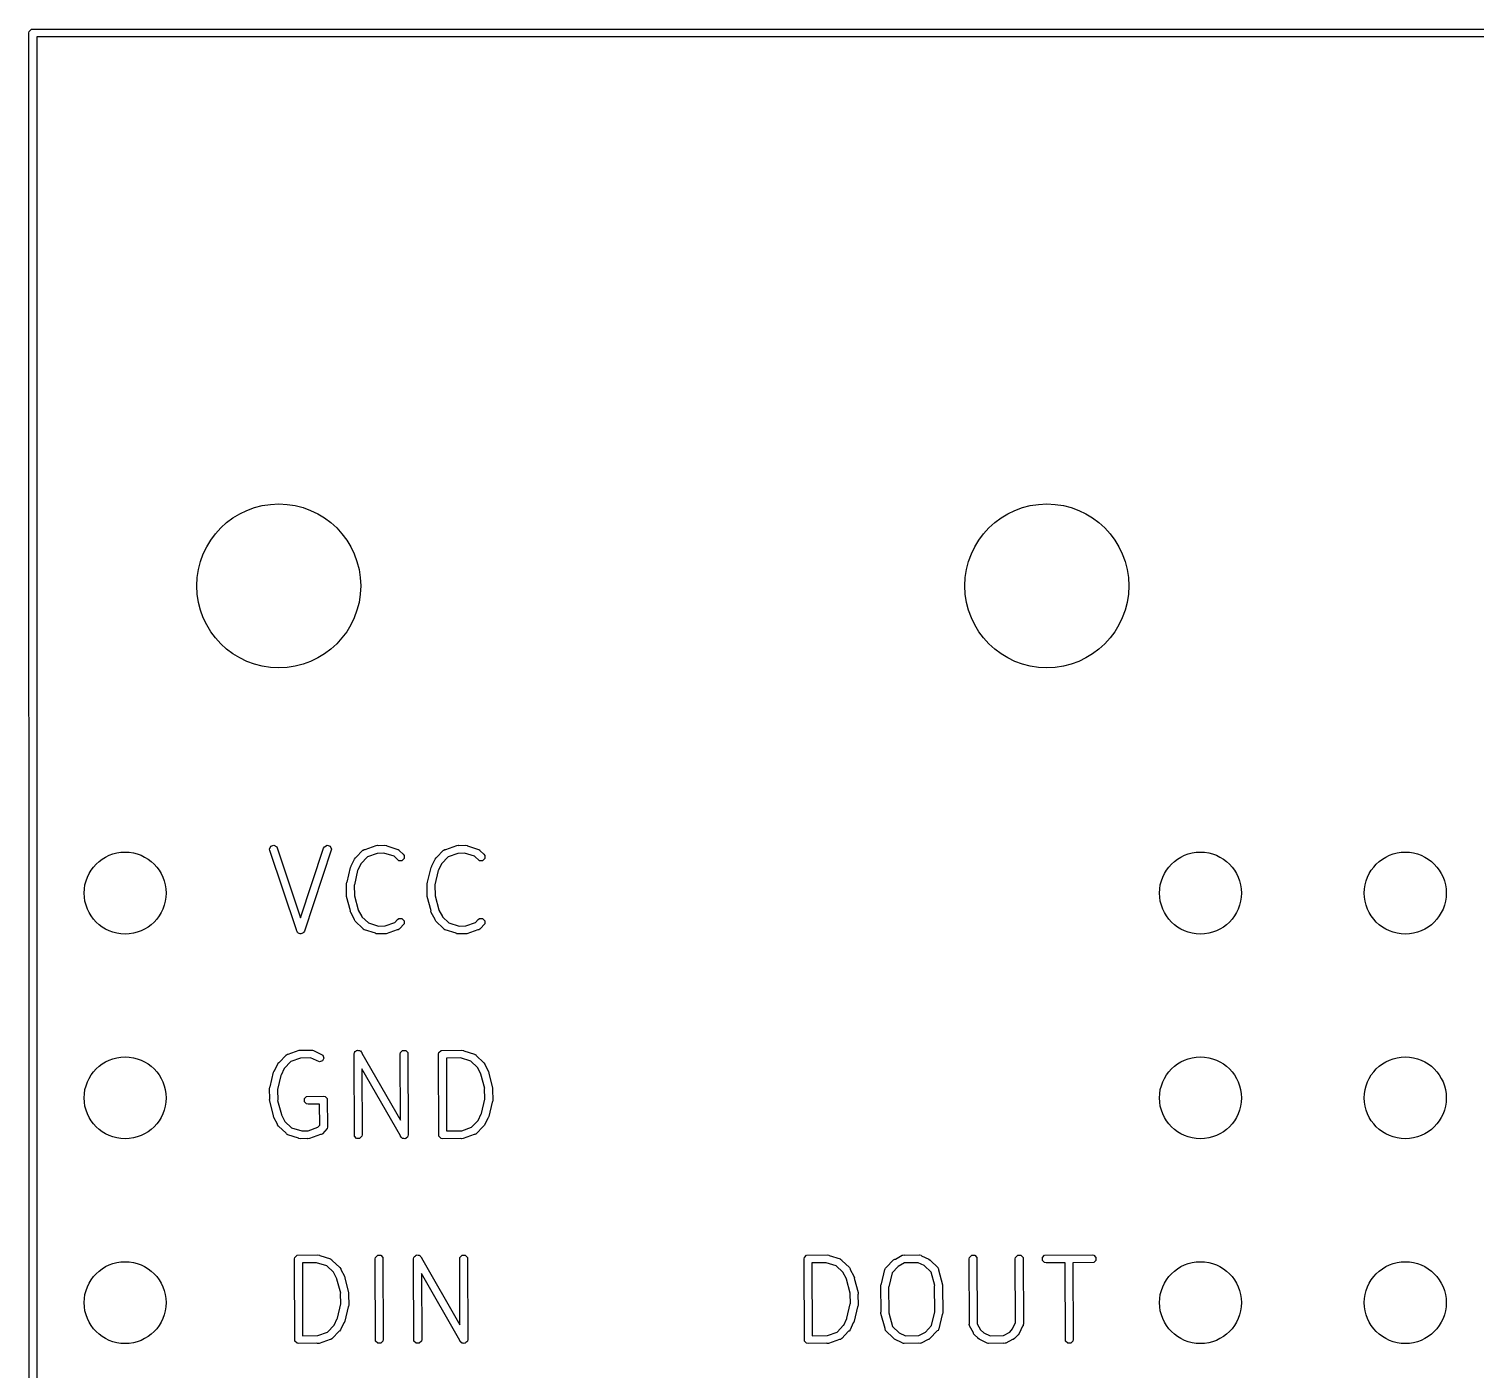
# Model space of a CAD drawing. Extents: x 48.4 to 111.7, y -108.5 to -45.7.
# Drawn here: x 64.21 to 82.15, y -93.53 to -76.91 of the extents above; entities that cross this region are included whole.
import ezdxf

# ---------------------------------------------------------------- set-up
doc = ezdxf.new("R2010")
doc.units = 0
doc.layers.add('BLACK', color=7, linetype='CONTINUOUS')

msp = doc.modelspace()

# ---------------------------------------------------------------- linework, layer by layer
at = {"layer": 'BLACK', "linetype": 'CONTINUOUS'}
for p, q in [((64.215806, -76.942866), (64.242866, -76.915806)), ((64.242866, -76.915806), (94.741703, -76.912122)), ((64.212, -76.962), (64.215806, -76.942866)), ((64.215806, -108.477134), (64.212, -76.962)), ((94.717611, -77.008321), (64.308202, -77.011994)), ((64.308202, -77.011994), (64.311994, -108.411797)), ((67.196793, -87.083875), (67.213907, -87.049646)), ((67.199233, -87.10323), (67.196793, -87.083875)), ((67.531236, -88.087591), (67.199233, -87.10323)), ((67.213907, -87.049646), (67.250211, -87.037545)), ((67.250211, -87.037545), (67.28444, -87.054659)), ((67.28444, -87.054659), (67.58143, -87.93521)), ((67.58143, -87.93521), (67.865899, -87.071608)), ((67.963207, -87.083875), (67.627434, -88.10323)), ((67.865899, -87.071608), (67.87556, -87.05466)), ((67.87556, -87.05466), (67.909789, -87.037545)), ((67.909789, -87.037545), (67.946093, -87.049647)), ((67.946093, -87.049647), (67.963207, -87.083875)), ((68.26783, -87.190402), (68.354169, -87.099683)), ((68.354169, -87.099683), (68.35625, -87.098292)), ((68.35625, -87.098292), (68.356764, -87.097265)), ((68.356764, -87.097265), (68.358972, -87.096473)), ((68.358972, -87.096473), (68.37039, -87.088844)), ((68.37039, -87.088844), (68.380258, -87.088844)), ((68.380258, -87.088844), (68.516569, -87.039985)), ((68.53151, -87.137245), (68.41057, -87.180595)), ((68.516569, -87.039985), (68.535925, -87.037545)), ((68.532381, -87.137419), (68.53151, -87.137245)), ((68.61168, -87.13478), (68.532381, -87.137419)), ((68.535925, -87.037545), (68.54141, -87.040287)), ((68.54141, -87.040287), (68.627619, -87.037419)), ((68.611808, -87.134853), (68.61168, -87.13478)), ((68.739263, -87.174185), (68.611808, -87.134853)), ((68.627619, -87.037419), (68.646753, -87.041225)), ((68.646753, -87.041225), (68.651552, -87.046024)), ((68.651552, -87.046024), (68.786287, -87.087604)), ((68.786287, -87.087604), (68.788462, -87.088844)), ((68.788462, -87.088844), (68.78961, -87.088844)), ((68.78961, -87.088844), (68.791502, -87.090577)), ((68.791502, -87.090577), (68.803235, -87.097265)), ((68.803235, -87.097265), (68.806974, -87.104744)), ((68.806974, -87.104744), (68.85345, -87.147301)), ((68.85345, -87.147301), (68.864289, -87.163522)), ((69.26783, -87.190402), (69.354169, -87.099683)), ((69.354169, -87.099683), (69.35625, -87.098292)), ((69.35625, -87.098292), (69.356764, -87.097265)), ((69.356764, -87.097265), (69.358972, -87.096473)), ((69.358972, -87.096473), (69.37039, -87.088844)), ((69.37039, -87.088844), (69.380258, -87.088844)), ((69.380258, -87.088844), (69.516569, -87.039985)), ((69.53151, -87.137245), (69.41057, -87.180595)), ((69.516569, -87.039985), (69.535925, -87.037545)), ((69.532381, -87.137419), (69.53151, -87.137245)), ((69.61168, -87.13478), (69.532381, -87.137419)), ((69.535925, -87.037545), (69.54141, -87.040287)), ((69.54141, -87.040287), (69.627619, -87.037419)), ((69.611808, -87.134853), (69.61168, -87.13478)), ((69.739263, -87.174185), (69.611808, -87.134853)), ((69.627619, -87.037419), (69.646753, -87.041225)), ((69.646753, -87.041225), (69.651552, -87.046024)), ((69.651552, -87.046024), (69.786287, -87.087604)), ((69.786287, -87.087604), (69.788462, -87.088844)), ((69.788462, -87.088844), (69.78961, -87.088844)), ((69.78961, -87.088844), (69.791502, -87.090577)), ((69.791502, -87.090577), (69.803235, -87.097265)), ((69.803235, -87.097265), (69.806974, -87.104744)), ((69.806974, -87.104744), (69.85345, -87.147301)), ((69.85345, -87.147301), (69.864289, -87.163522)), ((68.156583, -87.493126), (68.19816, -87.313387)), ((68.19816, -87.313387), (68.206493, -87.295748)), ((68.206493, -87.295748), (68.209859, -87.293727)), ((68.209859, -87.293727), (68.249564, -87.207916)), ((68.249564, -87.207916), (68.261526, -87.192504)), ((68.261526, -87.192504), (68.26783, -87.190402)), ((68.329352, -87.265823), (68.291388, -87.347875)), ((68.329641, -87.265631), (68.329352, -87.265823)), ((68.41057, -87.180595), (68.329641, -87.265631)), ((68.79896, -87.228851), (68.739263, -87.174185)), ((68.837229, -87.228851), (68.79896, -87.228851)), ((68.864289, -87.201791), (68.837229, -87.228851)), ((68.864289, -87.163522), (68.864289, -87.201791)), ((69.156583, -87.493126), (69.19816, -87.313387)), ((69.19816, -87.313387), (69.206493, -87.295748)), ((69.206493, -87.295748), (69.209859, -87.293727)), ((69.209859, -87.293727), (69.249564, -87.207916)), ((69.249564, -87.207916), (69.261526, -87.192504)), ((69.261526, -87.192504), (69.26783, -87.190402)), ((69.329352, -87.265823), (69.291388, -87.347875)), ((69.329641, -87.265631), (69.329352, -87.265823)), ((69.41057, -87.180595), (69.329641, -87.265631)), ((69.79896, -87.228851), (69.739263, -87.174185)), ((69.837229, -87.228851), (69.79896, -87.228851)), ((69.864289, -87.201791), (69.837229, -87.228851)), ((69.864289, -87.163522), (69.864289, -87.201791)), ((68.149048, -87.51599), (68.152854, -87.496856)), ((68.152854, -87.496856), (68.156583, -87.493126)), ((68.288338, -87.351804), (68.247555, -87.528117)), ((68.291388, -87.347875), (68.288338, -87.351804)), ((69.149048, -87.51599), (69.152854, -87.496856)), ((69.152854, -87.496856), (69.156583, -87.493126)), ((69.288338, -87.351804), (69.247555, -87.528117)), ((69.291388, -87.347875), (69.288338, -87.351804)), ((68.152132, -87.647256), (68.149048, -87.51599)), ((68.149593, -87.651488), (68.152132, -87.647256)), ((68.150541, -87.670974), (68.149593, -87.651488)), ((68.19826, -87.848466), (68.150541, -87.670974)), ((68.247555, -87.528117), (68.246051, -87.5313)), ((68.246051, -87.5313), (68.249048, -87.658847)), ((68.249048, -87.658847), (68.248272, -87.662745)), ((68.248272, -87.662745), (68.295174, -87.837196)), ((69.152132, -87.647256), (69.149048, -87.51599)), ((69.149593, -87.651488), (69.152132, -87.647256)), ((69.150541, -87.670974), (69.149593, -87.651488)), ((69.19826, -87.848466), (69.150541, -87.670974)), ((69.247555, -87.528117), (69.246051, -87.5313)), ((69.246051, -87.5313), (69.249048, -87.658847)), ((69.249048, -87.658847), (69.248272, -87.662745)), ((69.248272, -87.662745), (69.295174, -87.837196)), ((68.196793, -87.852868), (68.19826, -87.848466)), ((68.201946, -87.871684), (68.196793, -87.852868)), ((68.248092, -87.957384), (68.201946, -87.871684)), ((68.295174, -87.837196), (68.295366, -87.841152)), ((68.295366, -87.841152), (68.339007, -87.9222)), ((69.196793, -87.852868), (69.19826, -87.848466)), ((69.201946, -87.871684), (69.196793, -87.852868)), ((69.248092, -87.957384), (69.201946, -87.871684)), ((69.295174, -87.837196), (69.295366, -87.841152)), ((69.295366, -87.841152), (69.339007, -87.9222)), ((68.248092, -87.963695), (68.248092, -87.957384)), ((68.25893, -87.979916), (68.248092, -87.963695)), ((68.352426, -88.068898), (68.25893, -87.979916)), ((68.339007, -87.9222), (68.339198, -87.9229)), ((68.339198, -87.9229), (68.42097, -88.000724)), ((68.42097, -88.000724), (68.548192, -88.039985)), ((68.548192, -88.039985), (68.548319, -88.040057)), ((68.548319, -88.040057), (68.627619, -88.037419)), ((68.627619, -88.037419), (68.628488, -88.037591)), ((68.628488, -88.037591), (68.748012, -87.99475)), ((68.748012, -87.99475), (68.782739, -87.956825)), ((68.782739, -87.956825), (68.79896, -87.945986)), ((68.79896, -87.945986), (68.837229, -87.945986)), ((68.864289, -88.011314), (68.805832, -88.075155)), ((68.837229, -87.945986), (68.864289, -87.973045)), ((68.864289, -87.973045), (68.864289, -88.011314)), ((69.248092, -87.963695), (69.248092, -87.957384)), ((69.25893, -87.979916), (69.248092, -87.963695)), ((69.352426, -88.068898), (69.25893, -87.979916)), ((69.339007, -87.9222), (69.339198, -87.9229)), ((69.339198, -87.9229), (69.42097, -88.000724)), ((69.42097, -88.000724), (69.548192, -88.039985)), ((69.548192, -88.039985), (69.548319, -88.040057)), ((69.548319, -88.040057), (69.627619, -88.037419)), ((69.627619, -88.037419), (69.628488, -88.037591)), ((69.628488, -88.037591), (69.748012, -87.99475)), ((69.748012, -87.99475), (69.782739, -87.956825)), ((69.782739, -87.956825), (69.79896, -87.945986)), ((69.79896, -87.945986), (69.837229, -87.945986)), ((69.864289, -88.011314), (69.805832, -88.075155)), ((69.837229, -87.945986), (69.864289, -87.973045)), ((69.864289, -87.973045), (69.864289, -88.011314)), ((67.530126, -88.090963), (67.531236, -88.087591)), ((67.537032, -88.104775), (67.530126, -88.090963)), ((67.542227, -88.120178), (67.537032, -88.104775)), ((67.545568, -88.121848), (67.542227, -88.120178)), ((67.54724, -88.125192), (67.545568, -88.121848)), ((67.562282, -88.130205), (67.54724, -88.125192)), ((67.576456, -88.137293), (67.562282, -88.130205)), ((67.579999, -88.136111), (67.576456, -88.137293)), ((67.583544, -88.137293), (67.579999, -88.136111)), ((67.597723, -88.130203), (67.583544, -88.137293)), ((67.61276, -88.125191), (67.597723, -88.130203)), ((67.61443, -88.12185), (67.61276, -88.125191)), ((67.617773, -88.120179), (67.61443, -88.12185)), ((67.627434, -88.10323), (67.617773, -88.120179)), ((68.356764, -88.077573), (68.352426, -88.068898)), ((68.368676, -88.084363), (68.356764, -88.077573)), ((68.37039, -88.085994), (68.368676, -88.084363)), ((68.371538, -88.085994), (68.37039, -88.085994)), ((68.373713, -88.087234), (68.371538, -88.085994)), ((68.508447, -88.128813), (68.373713, -88.087234)), ((68.513247, -88.133613), (68.508447, -88.128813)), ((68.532381, -88.137419), (68.513247, -88.133613)), ((68.618589, -88.13455), (68.532381, -88.137419)), ((68.624075, -88.137293), (68.618589, -88.13455)), ((68.64343, -88.134853), (68.624075, -88.137293)), ((68.779741, -88.085994), (68.64343, -88.134853)), ((68.789611, -88.085994), (68.779741, -88.085994)), ((68.801031, -88.078362), (68.789611, -88.085994)), ((68.803235, -88.077573), (68.801031, -88.078362)), ((68.803747, -88.076547), (68.803235, -88.077573)), ((68.805832, -88.075155), (68.803747, -88.076547)), ((69.356764, -88.077573), (69.352426, -88.068898)), ((69.368676, -88.084363), (69.356764, -88.077573)), ((69.37039, -88.085994), (69.368676, -88.084363)), ((69.371538, -88.085994), (69.37039, -88.085994)), ((69.373713, -88.087234), (69.371538, -88.085994)), ((69.508447, -88.128813), (69.373713, -88.087234)), ((69.513247, -88.133613), (69.508447, -88.128813)), ((69.532381, -88.137419), (69.513247, -88.133613)), ((69.618589, -88.13455), (69.532381, -88.137419)), ((69.624075, -88.137293), (69.618589, -88.13455)), ((69.64343, -88.134853), (69.624075, -88.137293)), ((69.779741, -88.085994), (69.64343, -88.134853)), ((69.789611, -88.085994), (69.779741, -88.085994)), ((69.801031, -88.078362), (69.789611, -88.085994)), ((69.803235, -88.077573), (69.801031, -88.078362)), ((69.803747, -88.076547), (69.803235, -88.077573)), ((69.805832, -88.075155), (69.803747, -88.076547)), ((67.315449, -89.730402), (67.401788, -89.639683)), ((67.401788, -89.639683), (67.403869, -89.638292)), ((67.403869, -89.638292), (67.404383, -89.637265)), ((67.404383, -89.637265), (67.406591, -89.636473)), ((67.406591, -89.636473), (67.418009, -89.628844)), ((67.418009, -89.628844), (67.427877, -89.628844)), ((67.427877, -89.628844), (67.564188, -89.579985)), ((67.564188, -89.579985), (67.583544, -89.577545)), ((67.583544, -89.577545), (67.589555, -89.58055)), ((67.589555, -89.58055), (67.722857, -89.577419)), ((67.722857, -89.577419), (67.725313, -89.577907)), ((67.725313, -89.577907), (67.726402, -89.577545)), ((67.726402, -89.577545), (67.728597, -89.57856)), ((67.728597, -89.57856), (67.741991, -89.581225)), ((67.741991, -89.581225), (67.748566, -89.5878)), ((67.748566, -89.5878), (67.840455, -89.630316)), ((67.840455, -89.630316), (67.855867, -89.642278)), ((67.855867, -89.642278), (67.867969, -89.678582)), ((68.244286, -89.627419), (68.248092, -89.608285)), ((68.248092, -90.646553), (68.244286, -89.627419)), ((68.248092, -89.608285), (68.252946, -89.60343)), ((68.252946, -89.60343), (68.254754, -89.596804)), ((68.254754, -89.596804), (68.265998, -89.590378)), ((68.265998, -89.590378), (68.275152, -89.581225)), ((68.275152, -89.581225), (68.282018, -89.581225)), ((68.282018, -89.581225), (68.28798, -89.577818)), ((68.28798, -89.577818), (68.300473, -89.581225)), ((68.300473, -89.581225), (68.31342, -89.581225)), ((68.31342, -89.581225), (68.318274, -89.586079)), ((68.318274, -89.586079), (68.324901, -89.587887)), ((68.324901, -89.587887), (68.33144, -89.599245)), ((68.33144, -89.599245), (68.34048, -89.608285)), ((68.34048, -89.608285), (68.340505, -89.614989)), ((68.340505, -89.614989), (68.818769, -90.445674)), ((68.815714, -89.627419), (68.81952, -89.608285)), ((68.818769, -90.445674), (68.815714, -89.627419)), ((68.81952, -89.608285), (68.84658, -89.581225)), ((68.84658, -89.581225), (68.884848, -89.581225)), ((68.884848, -89.581225), (68.911908, -89.608285)), ((68.911908, -89.608285), (68.915714, -90.627419)), ((69.291905, -89.627419), (69.295711, -89.608285)), ((69.295711, -90.646553), (69.291905, -89.627419)), ((69.295711, -89.608285), (69.322771, -89.581225)), ((69.322771, -89.581225), (69.58, -89.577419)), ((69.58, -89.577419), (69.599134, -89.581225)), ((69.599134, -89.581225), (69.603933, -89.586024)), ((69.603933, -89.586024), (69.738668, -89.627604)), ((69.738668, -89.627604), (69.740843, -89.628844)), ((69.740843, -89.628844), (69.741991, -89.628844)), ((69.741991, -89.628844), (69.743705, -89.630475)), ((69.743705, -89.630475), (69.755616, -89.637265)), ((69.755616, -89.637265), (69.759952, -89.645938)), ((69.759952, -89.645938), (69.85345, -89.734921)), ((67.245779, -89.853387), (67.254112, -89.835748)), ((67.254112, -89.835748), (67.257478, -89.833727)), ((67.257478, -89.833727), (67.297183, -89.747916)), ((67.297183, -89.747916), (67.309145, -89.732504)), ((67.309145, -89.732504), (67.315449, -89.730402)), ((67.376971, -89.805823), (67.339007, -89.887875)), ((67.37726, -89.805631), (67.376971, -89.805823)), ((67.458189, -89.720595), (67.37726, -89.805631)), ((67.579129, -89.677245), (67.458189, -89.720595)), ((67.58, -89.677419), (67.579129, -89.677245)), ((67.70553, -89.674469), (67.58, -89.677419)), ((67.81455, -89.724912), (67.70553, -89.674469)), ((67.850855, -89.71281), (67.81455, -89.724912)), ((67.867969, -89.678582), (67.850855, -89.71281)), ((68.819494, -90.639847), (68.34123, -89.809163)), ((68.34123, -89.809163), (68.344286, -90.627419)), ((69.562952, -89.674148), (69.388354, -89.676731)), ((69.388354, -89.676731), (69.391728, -90.580204)), ((69.564189, -89.674853), (69.562952, -89.674148)), ((69.691412, -89.714114), (69.564189, -89.674853)), ((69.773181, -89.791935), (69.691412, -89.714114)), ((69.773374, -89.792637), (69.773181, -89.791935)), ((69.817014, -89.873683), (69.773374, -89.792637)), ((69.85345, -89.734921), (69.864289, -89.751142)), ((69.864289, -89.751142), (69.864289, -89.757452)), ((69.864289, -89.757452), (69.910435, -89.843153)), ((69.910435, -89.843153), (69.915588, -89.861969)), ((67.204202, -90.033126), (67.245779, -89.853387)), ((67.335957, -89.891804), (67.295174, -90.068117)), ((67.339007, -89.887875), (67.335957, -89.891804)), ((69.817207, -89.877641), (69.817014, -89.873683)), ((69.864108, -90.052091), (69.817207, -89.877641)), ((69.915588, -89.861969), (69.91412, -89.86637)), ((69.91412, -89.86637), (69.96184, -90.043863)), ((67.196667, -90.05599), (67.200473, -90.036856)), ((67.199751, -90.187256), (67.196667, -90.05599)), ((67.197212, -90.191488), (67.199751, -90.187256)), ((67.19816, -90.210974), (67.197212, -90.191488)), ((67.200473, -90.036856), (67.204202, -90.033126)), ((67.295174, -90.068117), (67.29367, -90.0713)), ((67.29367, -90.0713), (67.296667, -90.198847)), ((67.296667, -90.198847), (67.295891, -90.202745)), ((67.295891, -90.202745), (67.342793, -90.377196)), ((67.629044, -90.179713), (67.656104, -90.152653)), ((67.629044, -90.217981), (67.629044, -90.179713)), ((67.656104, -90.152653), (67.865714, -90.148847)), ((67.865714, -90.148847), (67.884848, -90.152653)), ((67.884848, -90.152653), (67.911908, -90.179713)), ((67.911908, -90.179713), (67.915714, -90.53218)), ((69.824042, -90.363032), (69.864826, -90.18672)), ((69.863333, -90.05599), (69.864108, -90.052091)), ((69.866329, -90.183536), (69.863333, -90.05599)), ((69.864826, -90.18672), (69.866329, -90.183536)), ((69.963333, -90.198847), (69.959527, -90.217981)), ((69.962788, -90.063349), (69.960248, -90.06758)), ((69.960248, -90.06758), (69.963333, -90.198847)), ((69.96184, -90.043863), (69.962788, -90.063349)), ((67.245879, -90.388466), (67.19816, -90.210974)), ((67.342793, -90.377196), (67.342985, -90.381152)), ((67.342985, -90.381152), (67.386626, -90.4622)), ((67.656104, -90.245041), (67.629044, -90.217981)), ((67.675238, -90.248847), (67.656104, -90.245041)), ((67.816226, -90.246287), (67.675238, -90.248847)), ((67.819064, -90.509158), (67.816226, -90.246287)), ((69.783028, -90.449013), (69.820992, -90.366963)), ((69.820992, -90.366963), (69.824042, -90.363032)), ((69.955797, -90.22171), (69.914221, -90.40145)), ((69.959527, -90.217981), (69.955797, -90.22171)), ((67.244412, -90.392868), (67.245879, -90.388466)), ((67.249565, -90.411684), (67.244412, -90.392868)), ((67.295711, -90.497384), (67.249565, -90.411684)), ((67.295711, -90.503695), (67.295711, -90.497384)), ((67.306549, -90.519916), (67.295711, -90.503695)), ((67.400045, -90.608898), (67.306549, -90.519916)), ((67.386626, -90.4622), (67.386817, -90.4629)), ((67.386817, -90.4629), (67.468589, -90.540724)), ((67.468589, -90.540724), (67.595811, -90.579985)), ((67.676107, -90.577591), (67.795631, -90.53475)), ((67.795631, -90.53475), (67.819064, -90.509158)), ((67.911908, -90.551314), (67.853451, -90.615155)), ((67.915714, -90.53218), (67.911908, -90.551314)), ((69.580869, -90.577591), (69.70181, -90.534242)), ((69.70181, -90.534242), (69.78274, -90.449206)), ((69.84455, -90.524435), (69.758213, -90.615155)), ((69.78274, -90.449206), (69.783028, -90.449013)), ((69.850855, -90.522334), (69.84455, -90.524435)), ((69.862816, -90.506922), (69.850855, -90.522334)), ((69.90252, -90.421109), (69.862816, -90.506922)), ((69.905888, -90.419089), (69.90252, -90.421109)), ((69.914221, -90.40145), (69.905888, -90.419089)), ((67.404383, -90.617573), (67.400045, -90.608898)), ((67.416295, -90.624363), (67.404383, -90.617573)), ((67.418009, -90.625994), (67.416295, -90.624363)), ((67.419157, -90.625994), (67.418009, -90.625994)), ((67.421332, -90.627234), (67.419157, -90.625994)), ((67.556066, -90.668813), (67.421332, -90.627234)), ((67.560866, -90.673613), (67.556066, -90.668813)), ((67.58, -90.677419), (67.560866, -90.673613)), ((67.666208, -90.67455), (67.58, -90.677419)), ((67.595811, -90.579985), (67.595938, -90.580057)), ((67.595938, -90.580057), (67.675238, -90.577419)), ((67.671694, -90.677293), (67.666208, -90.67455)), ((67.691049, -90.674853), (67.671694, -90.677293)), ((67.675238, -90.577419), (67.676107, -90.577591)), ((67.82736, -90.625994), (67.691049, -90.674853)), ((67.83723, -90.625994), (67.82736, -90.625994)), ((67.84865, -90.618362), (67.83723, -90.625994)), ((67.850854, -90.617573), (67.84865, -90.618362)), ((67.851366, -90.616547), (67.850854, -90.617573)), ((67.853451, -90.615155), (67.851366, -90.616547)), ((68.275152, -90.673613), (68.248092, -90.646553)), ((68.31342, -90.673613), (68.275152, -90.673613)), ((68.34048, -90.646553), (68.31342, -90.673613)), ((68.344286, -90.627419), (68.34048, -90.646553)), ((68.81952, -90.646553), (68.819494, -90.639847)), ((68.828561, -90.655594), (68.81952, -90.646553)), ((68.8351, -90.666951), (68.828561, -90.655594)), ((68.841724, -90.668757), (68.8351, -90.666951)), ((68.84658, -90.673613), (68.841724, -90.668757)), ((68.859528, -90.673613), (68.84658, -90.673613)), ((68.87202, -90.67702), (68.859528, -90.673613)), ((68.877982, -90.673613), (68.87202, -90.67702)), ((68.884848, -90.673613), (68.877982, -90.673613)), ((68.894001, -90.664459), (68.884848, -90.673613)), ((68.905246, -90.658034), (68.894001, -90.664459)), ((68.907053, -90.651407), (68.905246, -90.658034)), ((68.911908, -90.646553), (68.907053, -90.651407)), ((68.915714, -90.627419), (68.911908, -90.646553)), ((69.322771, -90.673613), (69.295711, -90.646553)), ((69.341905, -90.677419), (69.322771, -90.673613)), ((69.569959, -90.674044), (69.341905, -90.677419)), ((69.391728, -90.580204), (69.58, -90.577419)), ((69.576456, -90.677293), (69.569959, -90.674044)), ((69.595811, -90.674853), (69.576456, -90.677293)), ((69.58, -90.577419), (69.580869, -90.577591)), ((69.732122, -90.625994), (69.595811, -90.674853)), ((69.741992, -90.625994), (69.732122, -90.625994)), ((69.753412, -90.618362), (69.741992, -90.625994)), ((69.755616, -90.617573), (69.753412, -90.618362)), ((69.756128, -90.616547), (69.755616, -90.617573)), ((69.758213, -90.615155), (69.756128, -90.616547)), ((67.506191, -92.167419), (67.509997, -92.148285)), ((67.509997, -93.186553), (67.506191, -92.167419)), ((67.509997, -92.148285), (67.537057, -92.121225)), ((67.537057, -92.121225), (67.794286, -92.117419)), ((67.794286, -92.117419), (67.81342, -92.121225)), ((67.81342, -92.121225), (67.818219, -92.126024)), ((67.818219, -92.126024), (67.952954, -92.167604)), ((67.952954, -92.167604), (67.955129, -92.168844)), ((67.955129, -92.168844), (67.956277, -92.168844)), ((67.956277, -92.168844), (67.957991, -92.170475)), ((67.957991, -92.170475), (67.969902, -92.177265)), ((67.969902, -92.177265), (67.974238, -92.185938)), ((68.506191, -92.167419), (68.509997, -92.148285)), ((68.509997, -93.186553), (68.506191, -92.167419)), ((68.509997, -92.148285), (68.537057, -92.121225)), ((68.537057, -92.121225), (68.575325, -92.121225)), ((68.575325, -92.121225), (68.602385, -92.148285)), ((68.602385, -92.148285), (68.606191, -93.167419)), ((68.982381, -92.167419), (68.986187, -92.148285)), ((68.986187, -93.186553), (68.982381, -92.167419)), ((68.986187, -92.148285), (68.991041, -92.14343)), ((68.991041, -92.14343), (68.992849, -92.136804)), ((68.992849, -92.136804), (69.004093, -92.130378)), ((69.004093, -92.130378), (69.013247, -92.121225)), ((69.013247, -92.121225), (69.020113, -92.121225)), ((69.020113, -92.121225), (69.026075, -92.117818)), ((69.026075, -92.117818), (69.038568, -92.121225)), ((69.038568, -92.121225), (69.051515, -92.121225)), ((69.051515, -92.121225), (69.056369, -92.126079)), ((69.056369, -92.126079), (69.062996, -92.127887)), ((69.062996, -92.127887), (69.069535, -92.139245)), ((69.069535, -92.139245), (69.078575, -92.148285)), ((69.078575, -92.148285), (69.0786, -92.154989)), ((69.0786, -92.154989), (69.556864, -92.985674)), ((69.553809, -92.167419), (69.557615, -92.148285)), ((69.556864, -92.985674), (69.553809, -92.167419)), ((69.557615, -92.148285), (69.584675, -92.121225)), ((69.584675, -92.121225), (69.622943, -92.121225)), ((69.622943, -92.121225), (69.650003, -92.148285)), ((69.650003, -92.148285), (69.653809, -93.167419)), ((73.824524, -92.167419), (73.82833, -92.148285)), ((73.82833, -93.186553), (73.824524, -92.167419)), ((73.82833, -92.148285), (73.85539, -92.121225)), ((73.85539, -92.121225), (74.112619, -92.117419)), ((74.112619, -92.117419), (74.131753, -92.121225)), ((74.131753, -92.121225), (74.136552, -92.126024)), ((74.136552, -92.126024), (74.271287, -92.167604)), ((74.271287, -92.167604), (74.273462, -92.168844)), ((74.273462, -92.168844), (74.27461, -92.168844)), ((74.27461, -92.168844), (74.276324, -92.170475)), ((74.276324, -92.170475), (74.288235, -92.177265)), ((74.288235, -92.177265), (74.292571, -92.185938)), ((74.934407, -92.179683), (74.950628, -92.168844)), ((74.950628, -92.168844), (74.956938, -92.168844)), ((74.956938, -92.168844), (75.042639, -92.122698)), ((75.042639, -92.122698), (75.045054, -92.122036)), ((75.045054, -92.122036), (75.045866, -92.121225)), ((75.045866, -92.121225), (75.04817, -92.121183)), ((75.04817, -92.121183), (75.061455, -92.117545)), ((75.061455, -92.117545), (75.071119, -92.120766)), ((75.071119, -92.120766), (75.255476, -92.117419)), ((75.255476, -92.117419), (75.257932, -92.117907)), ((75.257932, -92.117907), (75.259021, -92.117545)), ((75.259021, -92.117545), (75.261216, -92.11856)), ((75.261216, -92.11856), (75.27461, -92.121225)), ((75.27461, -92.121225), (75.281185, -92.1278)), ((75.281185, -92.1278), (75.373074, -92.170316)), ((75.373074, -92.170316), (75.388486, -92.182278)), ((75.872143, -92.167419), (75.875949, -92.148285)), ((75.875828, -92.969808), (75.872143, -92.167419)), ((75.875949, -92.148285), (75.903009, -92.121225)), ((75.903009, -92.121225), (75.941277, -92.121225)), ((75.941277, -92.121225), (75.968337, -92.148285)), ((75.968337, -92.148285), (75.972116, -92.971137)), ((76.443571, -92.167419), (76.447377, -92.148285)), ((76.447202, -92.958139), (76.443571, -92.167419)), ((76.447377, -92.148285), (76.474437, -92.121225)), ((76.474437, -92.121225), (76.512705, -92.121225)), ((76.512705, -92.121225), (76.539765, -92.148285)), ((76.539765, -92.148285), (76.543571, -92.976942)), ((76.780711, -92.148285), (76.807771, -92.121225)), ((76.780711, -92.186553), (76.780711, -92.148285)), ((76.807771, -92.121225), (77.398333, -92.117419)), ((77.398333, -92.117419), (77.417467, -92.121225)), ((77.417467, -92.121225), (77.444527, -92.148285)), ((77.444527, -92.148285), (77.444527, -92.186553)), ((67.777238, -92.214148), (67.60264, -92.216731)), ((67.60264, -92.216731), (67.606014, -93.120204)), ((67.778475, -92.214853), (67.777238, -92.214148)), ((67.905698, -92.254114), (67.778475, -92.214853)), ((67.987467, -92.331935), (67.905698, -92.254114)), ((67.974238, -92.185938), (68.067736, -92.274921)), ((67.98766, -92.332637), (67.987467, -92.331935)), ((68.0313, -92.413683), (67.98766, -92.332637)), ((68.067736, -92.274921), (68.078575, -92.291142)), ((68.078575, -92.291142), (68.078575, -92.297452)), ((68.078575, -92.297452), (68.124721, -92.383153)), ((69.557589, -93.179847), (69.079325, -92.349163)), ((69.079325, -92.349163), (69.082381, -93.167419)), ((74.095571, -92.214148), (73.920973, -92.216731)), ((73.920973, -92.216731), (73.924347, -93.120204)), ((74.096808, -92.214853), (74.095571, -92.214148)), ((74.224031, -92.254114), (74.096808, -92.214853)), ((74.3058, -92.331935), (74.224031, -92.254114)), ((74.292571, -92.185938), (74.386069, -92.274921)), ((74.305993, -92.332637), (74.3058, -92.331935)), ((74.349633, -92.413683), (74.305993, -92.332637)), ((74.386069, -92.274921), (74.396908, -92.291142)), ((74.396908, -92.291142), (74.396908, -92.297452)), ((74.396908, -92.297452), (74.443054, -92.383153)), ((74.78444, -92.477888), (74.826017, -92.298149)), ((74.826017, -92.298149), (74.82833, -92.293252)), ((74.82833, -92.291142), (74.83031, -92.289061)), ((74.82833, -92.293252), (74.82833, -92.291142)), ((74.83031, -92.289061), (74.83435, -92.28051)), ((74.83435, -92.28051), (74.843904, -92.274777)), ((74.843904, -92.274777), (74.934407, -92.179683)), ((74.915453, -92.339773), (74.875412, -92.512879)), ((74.991421, -92.259951), (74.915453, -92.339773)), ((74.992123, -92.259759), (74.991421, -92.259951)), ((75.070955, -92.21731), (74.992123, -92.259759)), ((75.237745, -92.214282), (75.070955, -92.21731)), ((75.315166, -92.250104), (75.237745, -92.214282)), ((75.315359, -92.250393), (75.315166, -92.250104)), ((75.399653, -92.330617), (75.315359, -92.250393)), ((75.388486, -92.182278), (75.390587, -92.188582)), ((75.390587, -92.188582), (75.481307, -92.274921)), ((75.444346, -92.496853), (75.399653, -92.330617)), ((75.481307, -92.274921), (75.484315, -92.279423)), ((75.484315, -92.279423), (75.486126, -92.28051)), ((75.486126, -92.28051), (75.486856, -92.283225)), ((75.486856, -92.283225), (75.492146, -92.291142)), ((75.492146, -92.291142), (75.492146, -92.302901)), ((75.492146, -92.302901), (75.542078, -92.488625)), ((76.807771, -92.213613), (76.780711, -92.186553)), ((76.826905, -92.217419), (76.807771, -92.213613)), ((77.0628, -92.215898), (76.826905, -92.217419)), ((77.066425, -93.186553), (77.0628, -92.215898)), ((77.417467, -92.213613), (77.159063, -92.215278)), ((77.159063, -92.215278), (77.162619, -93.167419)), ((77.444527, -92.186553), (77.417467, -92.213613)), ((68.031493, -92.417641), (68.0313, -92.413683)), ((68.078394, -92.592091), (68.031493, -92.417641)), ((68.124721, -92.383153), (68.129874, -92.401969)), ((68.129874, -92.401969), (68.128406, -92.40637)), ((68.128406, -92.40637), (68.176126, -92.583863)), ((74.349826, -92.417641), (74.349633, -92.413683)), ((74.396727, -92.592091), (74.349826, -92.417641)), ((74.443054, -92.383153), (74.448207, -92.401969)), ((74.448207, -92.401969), (74.446739, -92.40637)), ((74.446739, -92.40637), (74.494459, -92.583863)), ((74.776905, -92.500752), (74.780711, -92.481618)), ((74.780372, -92.821855), (74.776905, -92.500752)), ((74.780711, -92.481618), (74.78444, -92.477888)), ((74.875412, -92.512879), (74.87348, -92.516967)), ((74.87348, -92.516967), (74.876905, -92.834085)), ((75.443571, -92.500752), (75.444346, -92.496853)), ((75.446995, -92.817869), (75.443571, -92.500752)), ((75.543026, -92.508111), (75.540103, -92.512981)), ((75.540103, -92.512981), (75.543571, -92.834085)), ((75.542078, -92.488625), (75.543026, -92.508111)), ((68.077619, -92.59599), (68.078394, -92.592091)), ((68.080615, -92.723536), (68.077619, -92.59599)), ((68.177074, -92.603349), (68.174534, -92.60758)), ((68.174534, -92.60758), (68.177619, -92.738847)), ((68.176126, -92.583863), (68.177074, -92.603349)), ((74.395952, -92.59599), (74.396727, -92.592091)), ((74.398948, -92.723536), (74.395952, -92.59599)), ((74.495407, -92.603349), (74.492867, -92.60758)), ((74.492867, -92.60758), (74.495952, -92.738847)), ((74.494459, -92.583863), (74.495407, -92.603349)), ((68.038328, -92.903032), (68.079112, -92.72672)), ((68.079112, -92.72672), (68.080615, -92.723536)), ((68.170083, -92.76171), (68.128507, -92.94145)), ((68.173813, -92.757981), (68.170083, -92.76171)), ((68.177619, -92.738847), (68.173813, -92.757981)), ((74.356661, -92.903032), (74.397445, -92.72672)), ((74.397445, -92.72672), (74.398948, -92.723536)), ((74.488416, -92.76171), (74.44684, -92.94145)), ((74.492146, -92.757981), (74.488416, -92.76171)), ((74.495952, -92.738847), (74.492146, -92.757981)), ((74.77745, -92.826726), (74.780372, -92.821855)), ((74.778398, -92.846212), (74.77745, -92.826726)), ((74.82833, -93.031935), (74.778398, -92.846212)), ((74.876905, -92.834085), (74.876129, -92.837983)), ((74.876129, -92.837983), (74.920822, -93.004218)), ((75.405022, -92.995063), (75.445064, -92.821958)), ((75.445064, -92.821958), (75.446995, -92.817869)), ((75.536035, -92.856948), (75.494459, -93.036688)), ((75.539765, -92.853219), (75.536035, -92.856948)), ((75.543571, -92.834085), (75.539765, -92.853219)), ((67.795155, -93.117591), (67.916096, -93.074242)), ((67.916096, -93.074242), (67.997026, -92.989206)), ((68.058836, -93.064435), (67.972499, -93.155155)), ((67.997026, -92.989206), (67.997314, -92.989013)), ((67.997314, -92.989013), (68.035278, -92.906963)), ((68.035278, -92.906963), (68.038328, -92.903032)), ((68.065141, -93.062334), (68.058836, -93.064435)), ((68.077102, -93.046922), (68.065141, -93.062334)), ((68.116806, -92.961109), (68.077102, -93.046922)), ((68.120174, -92.959089), (68.116806, -92.961109)), ((68.128507, -92.94145), (68.120174, -92.959089)), ((74.113488, -93.117591), (74.234429, -93.074242)), ((74.234429, -93.074242), (74.315359, -92.989206)), ((74.377169, -93.064435), (74.290832, -93.155155)), ((74.315359, -92.989206), (74.315647, -92.989013)), ((74.315647, -92.989013), (74.353611, -92.906963)), ((74.353611, -92.906963), (74.356661, -92.903032)), ((74.383474, -93.062334), (74.377169, -93.064435)), ((74.395435, -93.046922), (74.383474, -93.062334)), ((74.435139, -92.961109), (74.395435, -93.046922)), ((74.438507, -92.959089), (74.435139, -92.961109)), ((74.44684, -92.94145), (74.438507, -92.959089)), ((74.82833, -93.043695), (74.82833, -93.031935)), ((74.83362, -93.051612), (74.82833, -93.043695)), ((74.83435, -93.054327), (74.83362, -93.051612)), ((74.836158, -93.055412), (74.83435, -93.054327)), ((74.839168, -93.059916), (74.836158, -93.055412)), ((74.929887, -93.146254), (74.839168, -93.059916)), ((74.920822, -93.004218), (75.005118, -93.084445)), ((75.329053, -93.074887), (75.405022, -92.995063)), ((75.476572, -93.060059), (75.38607, -93.155155)), ((75.486126, -93.054327), (75.476572, -93.060059)), ((75.490165, -93.045775), (75.486126, -93.054327)), ((75.492146, -93.043695), (75.490165, -93.045775)), ((75.494459, -93.036688), (75.492146, -93.041584)), ((75.492146, -93.041584), (75.492146, -93.043695)), ((75.872269, -92.980487), (75.875828, -92.969808)), ((75.875938, -92.993887), (75.872269, -92.980487)), ((75.875949, -92.996076), (75.875938, -92.993887)), ((75.87676, -92.996887), (75.875949, -92.996076)), ((75.877422, -92.999303), (75.87676, -92.996887)), ((75.923568, -93.085003), (75.877422, -92.999303)), ((75.972116, -92.971137), (76.014054, -93.049022)), ((76.014054, -93.049022), (76.052737, -93.084445)), ((76.375175, -93.075507), (76.410596, -93.036825)), ((76.410596, -93.036825), (76.410885, -93.036631)), ((76.410885, -93.036631), (76.447202, -92.958139)), ((76.533189, -93.002651), (76.490673, -93.094541)), ((76.539765, -92.996076), (76.533189, -93.002651)), ((76.542429, -92.982682), (76.539765, -92.996076)), ((76.543445, -92.980487), (76.542429, -92.982682)), ((76.543571, -92.976942), (76.543082, -92.979398)), ((76.543082, -92.979398), (76.543445, -92.980487)), ((67.537057, -93.213613), (67.509997, -93.186553)), ((67.556191, -93.217419), (67.537057, -93.213613)), ((67.784245, -93.214044), (67.556191, -93.217419)), ((67.606014, -93.120204), (67.794286, -93.117419)), ((67.790742, -93.217293), (67.784245, -93.214044)), ((67.810097, -93.214853), (67.790742, -93.217293)), ((67.794286, -93.117419), (67.795155, -93.117591)), ((67.946408, -93.165994), (67.810097, -93.214853)), ((67.956278, -93.165994), (67.946408, -93.165994)), ((67.967698, -93.158362), (67.956278, -93.165994)), ((67.969902, -93.157573), (67.967698, -93.158362)), ((67.970414, -93.156547), (67.969902, -93.157573)), ((67.972499, -93.155155), (67.970414, -93.156547)), ((68.537057, -93.213613), (68.509997, -93.186553)), ((68.575325, -93.213613), (68.537057, -93.213613)), ((68.602385, -93.186553), (68.575325, -93.213613)), ((68.606191, -93.167419), (68.602385, -93.186553)), ((69.013247, -93.213613), (68.986187, -93.186553)), ((69.051515, -93.213613), (69.013247, -93.213613)), ((69.078575, -93.186553), (69.051515, -93.213613)), ((69.082381, -93.167419), (69.078575, -93.186553)), ((69.557615, -93.186553), (69.557589, -93.179847)), ((69.566656, -93.195594), (69.557615, -93.186553)), ((69.573195, -93.206951), (69.566656, -93.195594)), ((69.579819, -93.208757), (69.573195, -93.206951)), ((69.584675, -93.213613), (69.579819, -93.208757)), ((69.597623, -93.213613), (69.584675, -93.213613)), ((69.610115, -93.21702), (69.597623, -93.213613)), ((69.616077, -93.213613), (69.610115, -93.21702)), ((69.622943, -93.213613), (69.616077, -93.213613)), ((69.632096, -93.204459), (69.622943, -93.213613)), ((69.643341, -93.198034), (69.632096, -93.204459)), ((69.645148, -93.191407), (69.643341, -93.198034)), ((69.650003, -93.186553), (69.645148, -93.191407)), ((69.653809, -93.167419), (69.650003, -93.186553)), ((73.85539, -93.213613), (73.82833, -93.186553)), ((73.874524, -93.217419), (73.85539, -93.213613)), ((74.102578, -93.214044), (73.874524, -93.217419)), ((73.924347, -93.120204), (74.112619, -93.117419)), ((74.109075, -93.217293), (74.102578, -93.214044)), ((74.12843, -93.214853), (74.109075, -93.217293)), ((74.112619, -93.117419), (74.113488, -93.117591)), ((74.264741, -93.165994), (74.12843, -93.214853)), ((74.274611, -93.165994), (74.264741, -93.165994)), ((74.286031, -93.158362), (74.274611, -93.165994)), ((74.288235, -93.157573), (74.286031, -93.158362)), ((74.288747, -93.156547), (74.288235, -93.157573)), ((74.290832, -93.155155), (74.288747, -93.156547)), ((74.931989, -93.15256), (74.929887, -93.146254)), ((74.947401, -93.164521), (74.931989, -93.15256)), ((75.03929, -93.207037), (74.947401, -93.164521)), ((75.005118, -93.084445), (75.005311, -93.084733)), ((75.005311, -93.084733), (75.082731, -93.120555)), ((75.045866, -93.213613), (75.03929, -93.207037)), ((75.059259, -93.216277), (75.045866, -93.213613)), ((75.061455, -93.217293), (75.059259, -93.216277)), ((75.062543, -93.21693), (75.061455, -93.217293)), ((75.065, -93.217419), (75.062543, -93.21693)), ((75.249356, -93.214071), (75.065, -93.217419)), ((75.082731, -93.120555), (75.249519, -93.117527)), ((75.259021, -93.217293), (75.249356, -93.214071)), ((75.249519, -93.117527), (75.328353, -93.075079)), ((75.272305, -93.213654), (75.259021, -93.217293)), ((75.27461, -93.213613), (75.272305, -93.213654)), ((75.275421, -93.212801), (75.27461, -93.213613)), ((75.277837, -93.21214), (75.275421, -93.212801)), ((75.363537, -93.165994), (75.277837, -93.21214)), ((75.328353, -93.075079), (75.329053, -93.074887)), ((75.369849, -93.165994), (75.363537, -93.165994)), ((75.38607, -93.155155), (75.369849, -93.165994)), ((75.923568, -93.091314), (75.923568, -93.085003)), ((75.934406, -93.107535), (75.923568, -93.091314)), ((75.936959, -93.109873), (75.934406, -93.107535)), ((75.937002, -93.109952), (75.936959, -93.109873)), ((75.93707, -93.109974), (75.937002, -93.109952)), ((75.977865, -93.14733), (75.93707, -93.109974)), ((75.979608, -93.15256), (75.977865, -93.14733)), ((75.99502, -93.164521), (75.979608, -93.15256)), ((76.086909, -93.207037), (75.99502, -93.164521)), ((76.052737, -93.084445), (76.05293, -93.084733)), ((76.05293, -93.084733), (76.13035, -93.120555)), ((76.093485, -93.213613), (76.086909, -93.207037)), ((76.106878, -93.216277), (76.093485, -93.213613)), ((76.109074, -93.217293), (76.106878, -93.216277)), ((76.110162, -93.21693), (76.109074, -93.217293)), ((76.112619, -93.217419), (76.110162, -93.21693)), ((76.296975, -93.214071), (76.112619, -93.217419)), ((76.13035, -93.120555), (76.297138, -93.117527)), ((76.30664, -93.217293), (76.296975, -93.214071)), ((76.297138, -93.117527), (76.375175, -93.075507)), ((76.319924, -93.213654), (76.30664, -93.217293)), ((76.322229, -93.213613), (76.319924, -93.213654)), ((76.32304, -93.212801), (76.322229, -93.213613)), ((76.325456, -93.21214), (76.32304, -93.212801)), ((76.411156, -93.165994), (76.325456, -93.21214)), ((76.417468, -93.165994), (76.411156, -93.165994)), ((76.433689, -93.155155), (76.417468, -93.165994)), ((76.436026, -93.152602), (76.433689, -93.155155)), ((76.436105, -93.15256), (76.436026, -93.152602)), ((76.436127, -93.152491), (76.436105, -93.15256)), ((76.473482, -93.111695), (76.436127, -93.152491)), ((76.478712, -93.109953), (76.473482, -93.111695)), ((76.490673, -93.094541), (76.478712, -93.109953)), ((77.093485, -93.213613), (77.066425, -93.186553)), ((77.131753, -93.213613), (77.093485, -93.213613)), ((77.158813, -93.186553), (77.131753, -93.213613)), ((77.162619, -93.167419), (77.158813, -93.186553))]:
    msp.add_line(p, q, dxfattribs=at)
at = {"layer": 'BLACK'}
for centre, radius in [((67.31, -83.82), 1.016), ((76.835, -83.82), 1.016), ((65.405, -87.63), 0.508), ((78.74, -87.63), 0.508), ((81.28, -87.63), 0.508), ((65.405, -90.17), 0.508), ((78.74, -90.17), 0.508), ((81.28, -90.17), 0.508), ((65.405, -92.71), 0.508), ((78.74, -92.71), 0.508), ((81.28, -92.71), 0.508)]:
    msp.add_circle(centre, radius, dxfattribs=at)

doc.saveas('drawing.dxf')
